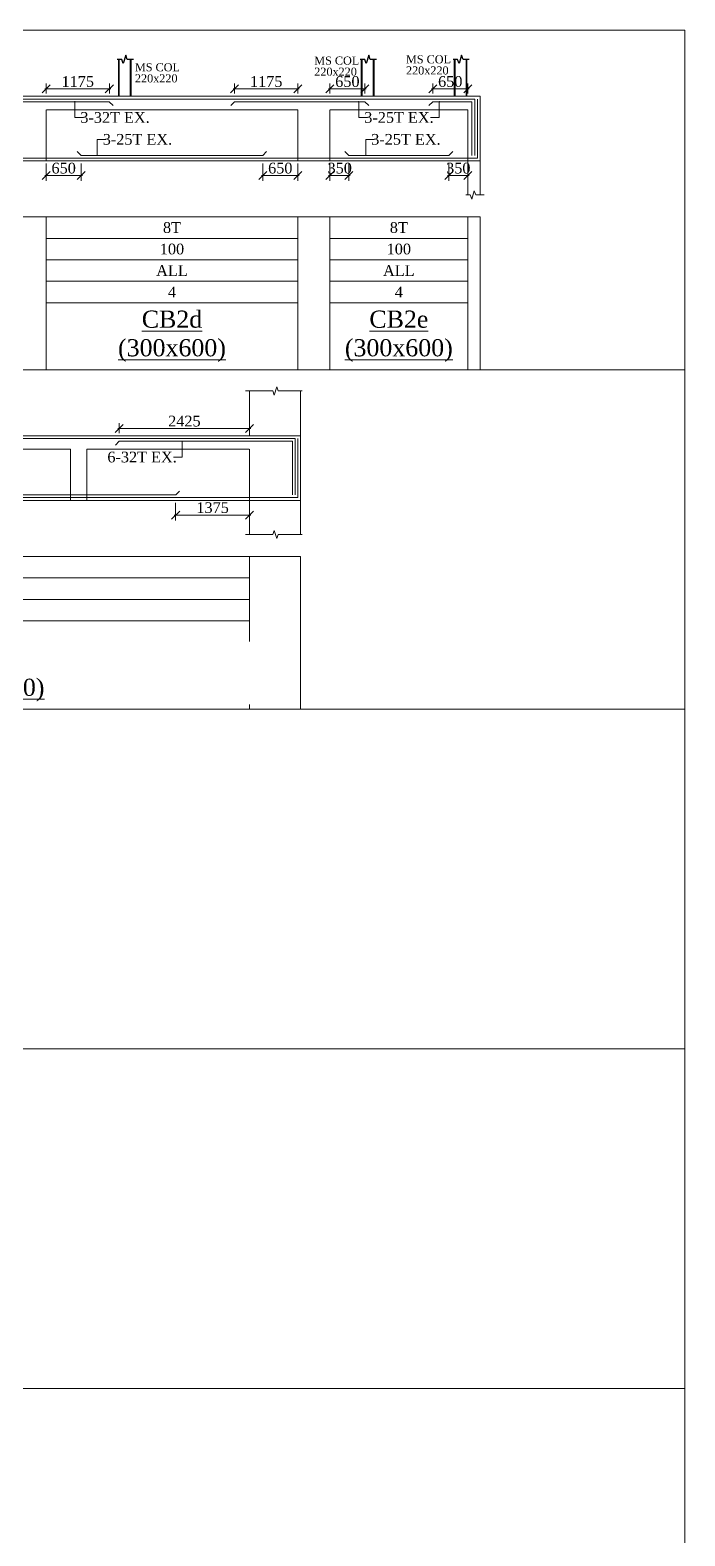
# Model space of a CAD drawing. Header units: inches. Extents: x 11017527 to 11245450, y -2821070 to -2693013.
# Drawn here: x 11233258 to 11245450, y -2753310 to -2725269 of the extents above; entities that cross this region are included whole.
import ezdxf
from ezdxf.enums import TextEntityAlignment as Align

# ---------------------------------------------------------------- set-up
doc = ezdxf.new("R2010")
doc.units = ezdxf.units.IN
doc.header["$LTSCALE"] = 0.5
doc.header["$MEASUREMENT"] = 0
doc.linetypes.add('HIDDEN', pattern=[9.525, 6.35, -3.175])
doc.layers.get('0').update_dxf_attribs({"lineweight": 0})
for name, color, linetype, lineweight in [('S-C4-ABOVE B1 TO TOP', 7, 'Continuous', 30), ('S-CUT OUT LINE', 9, 'Continuous', 9), ('S-DIM L.S.', 4, 'Continuous', 9), ('S-L.S.SECTION', 5, 'Continuous', 9), ('S-L.S.SLAB LINE', 8, 'HIDDEN', 5), ('S-L.S.STEEL', 6, 'Continuous', 15), ('S-SECTION MARK', 7, 'Continuous', 0), ('S-SHEET', 251, 'Continuous', 0), ('S-TEXT', 7, 'Continuous', 0), ('S-TEXT L.S. BEAM NO.', 30, 'Continuous', 5), ('S-TEXT. L.S.', 7, 'Continuous', 13)]:
    doc.layers.add(name, color=color, linetype=linetype, lineweight=lineweight)
doc.styles.add('135', font='arial.ttf', dxfattribs={"width": 0.8, "height": 135})
doc.styles.add('SHEET TEXT', font='times.ttf')
doc.styles.get("Standard").update_dxf_attribs({"font": 'times.ttf'})
doc.styles.add('TEXT', font='times.ttf')
doc.dimstyles.new('75', dxfattribs={"dimtxt": 135, "dimasz": 90, "dimexe": 0.1, "dimexo": 0.03, "dimgap": 0.09, "dimtad": 1, "dimdec": 0, "dimzin": 0, "dimdsep": 46, "dimtxsty": '135', "dimblk": 'ARCHTICK', "dimcen": 0.09, "dimclrd": 256, "dimclre": 256, "dimclrt": 256, "dimadec": 0, "dimazin": 0, "dimtfac": 1, "dimtdec": 0, "dimtofl": 0, "dimtmove": 1, "dimatfit": 3, "dimldrblk": 'DOTSMALL', "dimfxl": 1, "dimtolj": 1, "dimtzin": 0, "dimlwd": -1, "dimlwe": -1, "dimarcsym": 0})
doc.dimstyles.new('SETU_1', dxfattribs={"dimtxt": 200, "dimasz": 150, "dimexe": 100, "dimexo": 50, "dimgap": 35, "dimtad": 1, "dimdec": 0, "dimzin": 0, "dimdsep": 46, "dimtxsty": 'Standard', "dimblk": 'OBLIQUE', "dimcen": 150, "dimdle": 25, "dimclrd": 4, "dimclre": 7, "dimclrt": 256, "dimadec": 0, "dimazin": 0, "dimtfac": 1, "dimtdec": 0, "dimtofl": 0, "dimtmove": 1, "dimatfit": 3, "dimfxl": 1, "dimtolj": 1, "dimtzin": 0, "dimlwd": -1, "dimlwe": 5, "dimarcsym": 1})

# ---------------------------------------------------------------- blocks, each defined once
blk = doc.blocks.new('_Oblique')
at = {"color": 0, "linetype": 'ByBlock', "lineweight": -2}
blk.add_line((-0.5, -0.5), (0.5, 0.5), dxfattribs=at)
blk = doc.blocks.new('*D229')
at = {"layer": 'S-DIM L.S.', "color": 7, "transparency": 16777216}
blk.add_line((11241431, -2726364), (11240731, -2726364), dxfattribs=at)
at = {"layer": 'S-DIM L.S.', "color": 7, "lineweight": 5, "transparency": 16777216}
for p, q in [((11240756, -2726452), (11240756, -2726264)), ((11241406, -2726452), (11241406, -2726264))]:
    blk.add_line(p, q, dxfattribs=at)
at = {"layer": 'S-DIM L.S.', "color": 7, "transparency": 16777216, "xscale": 150, "yscale": 150, "zscale": 150, "rotation": 180}
blk.add_blockref('_Oblique', (11240756, -2726364), dxfattribs=at)
at = {"layer": 'S-DIM L.S.', "color": 7, "transparency": 16777216, "xscale": 150, "yscale": 150, "zscale": 150}
blk.add_blockref('_Oblique', (11241406, -2726364), dxfattribs=at)
at = {"layer": 'S-DIM L.S.', "transparency": 16777216, "insert": (11241081, -2726227), "char_height": 200, "attachment_point": 5, "style": 'TEXT'}
blk.add_mtext('\\A1;650', dxfattribs=at)
blk = doc.blocks.new('*D230')
at = {"layer": 'S-DIM L.S.', "color": 7, "lineweight": 5, "transparency": 16777216}
for p, q in [((11241056, -2727752), (11241056, -2728076)), ((11241406, -2727752), (11241406, -2728076))]:
    blk.add_line(p, q, dxfattribs=at)
at = {"layer": 'S-DIM L.S.', "color": 7, "transparency": 16777216}
blk.add_line((11241431, -2727976), (11241031, -2727976), dxfattribs=at)
at = {"layer": 'S-DIM L.S.', "color": 7, "transparency": 16777216, "xscale": 150, "yscale": 150, "zscale": 150, "rotation": 180}
blk.add_blockref('_Oblique', (11241056, -2727976), dxfattribs=at)
at = {"layer": 'S-DIM L.S.', "color": 7, "transparency": 16777216, "xscale": 150, "yscale": 150, "zscale": 150}
blk.add_blockref('_Oblique', (11241406, -2727976), dxfattribs=at)
at = {"layer": 'S-DIM L.S.', "transparency": 16777216, "insert": (11241231, -2727840), "char_height": 200, "attachment_point": 5, "style": 'TEXT'}
blk.add_mtext('\\A1;350', dxfattribs=at)
blk = doc.blocks.new('*D232')
at = {"layer": 'S-DIM L.S.', "color": 7, "transparency": 16777216}
blk.add_line((11238816, -2726364), (11239516, -2726364), dxfattribs=at)
at = {"layer": 'S-DIM L.S.', "color": 7, "lineweight": 5, "transparency": 16777216}
for p, q in [((11238841, -2726452), (11238841, -2726264)), ((11239491, -2726452), (11239491, -2726264))]:
    blk.add_line(p, q, dxfattribs=at)
at = {"layer": 'S-DIM L.S.', "color": 7, "transparency": 16777216, "xscale": 150, "yscale": 150, "zscale": 150, "rotation": 180}
blk.add_blockref('_Oblique', (11238841, -2726364), dxfattribs=at)
at = {"layer": 'S-DIM L.S.', "color": 7, "transparency": 16777216, "xscale": 150, "yscale": 150, "zscale": 150}
blk.add_blockref('_Oblique', (11239491, -2726364), dxfattribs=at)
at = {"layer": 'S-DIM L.S.', "transparency": 16777216, "insert": (11239166, -2726227), "char_height": 200, "attachment_point": 5, "style": 'TEXT'}
blk.add_mtext('\\A1;650', dxfattribs=at)
blk = doc.blocks.new('*D233')
at = {"layer": 'S-DIM L.S.', "color": 7, "lineweight": 5, "transparency": 16777216}
for p, q in [((11238841, -2727752), (11238841, -2728077)), ((11239191, -2727752), (11239191, -2728077))]:
    blk.add_line(p, q, dxfattribs=at)
at = {"layer": 'S-DIM L.S.', "color": 7, "transparency": 16777216}
blk.add_line((11238816, -2727977), (11239216, -2727977), dxfattribs=at)
at = {"layer": 'S-DIM L.S.', "color": 7, "transparency": 16777216, "xscale": 150, "yscale": 150, "zscale": 150, "rotation": 180}
blk.add_blockref('_Oblique', (11238841, -2727977), dxfattribs=at)
at = {"layer": 'S-DIM L.S.', "color": 7, "transparency": 16777216, "xscale": 150, "yscale": 150, "zscale": 150}
blk.add_blockref('_Oblique', (11239191, -2727977), dxfattribs=at)
at = {"layer": 'S-DIM L.S.', "transparency": 16777216, "insert": (11239023, -2727840), "char_height": 200, "attachment_point": 5, "style": 'TEXT'}
blk.add_mtext('\\A1;350', dxfattribs=at)
blk = doc.blocks.new('*D234')
at = {"layer": 'S-DIM L.S.', "color": 7, "transparency": 16777216}
blk.add_line((11238266, -2726364), (11237041, -2726364), dxfattribs=at)
at = {"layer": 'S-DIM L.S.', "color": 7, "lineweight": 5, "transparency": 16777216}
for p, q in [((11237066, -2726452), (11237066, -2726264)), ((11238241, -2726452), (11238241, -2726264))]:
    blk.add_line(p, q, dxfattribs=at)
at = {"layer": 'S-DIM L.S.', "color": 7, "transparency": 16777216, "xscale": 150, "yscale": 150, "zscale": 150, "rotation": 180}
blk.add_blockref('_Oblique', (11237066, -2726364), dxfattribs=at)
at = {"layer": 'S-DIM L.S.', "color": 7, "transparency": 16777216, "xscale": 150, "yscale": 150, "zscale": 150}
blk.add_blockref('_Oblique', (11238241, -2726364), dxfattribs=at)
at = {"layer": 'S-DIM L.S.', "transparency": 16777216, "insert": (11237654, -2726227), "char_height": 200, "attachment_point": 5, "style": 'TEXT'}
blk.add_mtext('\\A1;1175', dxfattribs=at)
blk = doc.blocks.new('*D235')
at = {"layer": 'S-DIM L.S.', "color": 7, "lineweight": 5, "transparency": 16777216}
for p, q in [((11237591, -2727752), (11237591, -2728077)), ((11238241, -2727752), (11238241, -2728077))]:
    blk.add_line(p, q, dxfattribs=at)
at = {"layer": 'S-DIM L.S.', "color": 7, "transparency": 16777216}
blk.add_line((11238266, -2727977), (11237566, -2727977), dxfattribs=at)
at = {"layer": 'S-DIM L.S.', "color": 7, "transparency": 16777216, "xscale": 150, "yscale": 150, "zscale": 150, "rotation": 180}
blk.add_blockref('_Oblique', (11237591, -2727977), dxfattribs=at)
at = {"layer": 'S-DIM L.S.', "color": 7, "transparency": 16777216, "xscale": 150, "yscale": 150, "zscale": 150}
blk.add_blockref('_Oblique', (11238241, -2727977), dxfattribs=at)
at = {"layer": 'S-DIM L.S.', "transparency": 16777216, "insert": (11237916, -2727840), "char_height": 200, "attachment_point": 5, "style": 'TEXT'}
blk.add_mtext('\\A1;650', dxfattribs=at)
blk = doc.blocks.new('*D222')
at = {"layer": 'S-DIM L.S.', "color": 7, "transparency": 16777216}
blk.add_line((11233533, -2726364), (11234758, -2726364), dxfattribs=at)
at = {"layer": 'S-DIM L.S.', "color": 7, "lineweight": 5, "transparency": 16777216}
for p, q in [((11233558, -2726452), (11233558, -2726264)), ((11234733, -2726452), (11234733, -2726264))]:
    blk.add_line(p, q, dxfattribs=at)
at = {"layer": 'S-DIM L.S.', "color": 7, "transparency": 16777216, "xscale": 150, "yscale": 150, "zscale": 150, "rotation": 180}
blk.add_blockref('_Oblique', (11233558, -2726364), dxfattribs=at)
at = {"layer": 'S-DIM L.S.', "color": 7, "transparency": 16777216, "xscale": 150, "yscale": 150, "zscale": 150}
blk.add_blockref('_Oblique', (11234733, -2726364), dxfattribs=at)
at = {"layer": 'S-DIM L.S.', "transparency": 16777216, "insert": (11234145, -2726227), "char_height": 200, "attachment_point": 5, "style": 'TEXT'}
blk.add_mtext('\\A1;1175', dxfattribs=at)
blk = doc.blocks.new('*D223')
at = {"layer": 'S-DIM L.S.', "color": 7, "lineweight": 5, "transparency": 16777216}
for p, q in [((11233558, -2727752), (11233558, -2728077)), ((11234208, -2727752), (11234208, -2728077))]:
    blk.add_line(p, q, dxfattribs=at)
at = {"layer": 'S-DIM L.S.', "color": 7, "transparency": 16777216}
blk.add_line((11233533, -2727977), (11234233, -2727977), dxfattribs=at)
at = {"layer": 'S-DIM L.S.', "color": 7, "transparency": 16777216, "xscale": 150, "yscale": 150, "zscale": 150, "rotation": 180}
blk.add_blockref('_Oblique', (11233558, -2727977), dxfattribs=at)
at = {"layer": 'S-DIM L.S.', "color": 7, "transparency": 16777216, "xscale": 150, "yscale": 150, "zscale": 150}
blk.add_blockref('_Oblique', (11234208, -2727977), dxfattribs=at)
at = {"layer": 'S-DIM L.S.', "transparency": 16777216, "insert": (11233883, -2727840), "char_height": 200, "attachment_point": 5, "style": 'TEXT'}
blk.add_mtext('\\A1;650', dxfattribs=at)
blk = doc.blocks.new('_ArchTick')
at = {"color": 0, "linetype": 'ByBlock', "const_width": 0.15}
blk.add_lwpolyline([(-0.5, -0.5), (0.5, 0.5)], dxfattribs=at)
blk = doc.blocks.new('*D259')
at = {"layer": 'S-DIM L.S.', "color": 7, "lineweight": 5, "transparency": 16777216}
for p, q in [((11234918, -2732775), (11234918, -2732587)), ((11237343, -2732775), (11237343, -2732587))]:
    blk.add_line(p, q, dxfattribs=at)
at = {"layer": 'S-DIM L.S.', "color": 7, "transparency": 16777216}
blk.add_line((11237368, -2732687), (11234893, -2732687), dxfattribs=at)
at = {"layer": 'S-DIM L.S.', "color": 7, "transparency": 16777216, "xscale": 150, "yscale": 150, "zscale": 150, "rotation": 180}
blk.add_blockref('_Oblique', (11234918, -2732687), dxfattribs=at)
at = {"layer": 'S-DIM L.S.', "color": 7, "transparency": 16777216, "xscale": 150, "yscale": 150, "zscale": 150}
blk.add_blockref('_Oblique', (11237343, -2732687), dxfattribs=at)
at = {"layer": 'S-DIM L.S.', "transparency": 16777216, "insert": (11236131, -2732551), "char_height": 200, "attachment_point": 5, "style": 'TEXT'}
blk.add_mtext('\\A1;2425', dxfattribs=at)
blk = doc.blocks.new('*D260')
at = {"layer": 'S-DIM L.S.', "color": 7, "transparency": 16777216}
blk.add_line((11237368, -2734300), (11235943, -2734300), dxfattribs=at)
at = {"layer": 'S-DIM L.S.', "color": 7, "lineweight": 5, "transparency": 16777216}
for p, q in [((11235968, -2734075), (11235968, -2734400)), ((11237343, -2734075), (11237343, -2734400))]:
    blk.add_line(p, q, dxfattribs=at)
at = {"layer": 'S-DIM L.S.', "color": 7, "transparency": 16777216, "xscale": 150, "yscale": 150, "zscale": 150, "rotation": 180}
blk.add_blockref('_Oblique', (11235968, -2734300), dxfattribs=at)
at = {"layer": 'S-DIM L.S.', "color": 7, "transparency": 16777216, "xscale": 150, "yscale": 150, "zscale": 150}
blk.add_blockref('_Oblique', (11237343, -2734300), dxfattribs=at)
at = {"layer": 'S-DIM L.S.', "transparency": 16777216, "insert": (11236656, -2734163), "char_height": 200, "attachment_point": 5, "style": 'TEXT'}
blk.add_mtext('\\A1;1375', dxfattribs=at)

msp = doc.modelspace()

# ---------------------------------------------------------------- linework, layer by layer
at = {"layer": 'S-C4-ABOVE B1 TO TOP', "color": 6, "linetype": 'ByBlock'}
for p, q in [((11234908.403, -2726501.728, -0.027), (11234908.403, -2725815.226, -0.027)), ((11234918.403, -2726501.728, -0.027), (11234918.403, -2725815.226, -0.027)), ((11235128.403, -2726501.728, -0.027), (11235128.403, -2725815.226, -0.027)), ((11235138.403, -2726501.728, -0.027), (11235138.403, -2725815.226, -0.027)), ((11239431.259, -2726501.728, -0.027), (11239431.259, -2725815.226, -0.027)), ((11239441.259, -2726501.728, -0.027), (11239441.259, -2725815.226, -0.027)), ((11239651.259, -2726501.728, -0.027), (11239651.259, -2725815.226, -0.027)), ((11239661.259, -2726501.728, -0.027), (11239661.259, -2725815.226, -0.027)), ((11241161.259, -2726501.728, -0.027), (11241161.259, -2725815.226, -0.027)), ((11241171.259, -2726501.728, -0.027), (11241171.259, -2725815.226, -0.027)), ((11241381.259, -2726501.728, -0.027), (11241381.259, -2725815.226, -0.027)), ((11241391.259, -2726501.728, -0.027), (11241391.259, -2725815.226, -0.027))]:
    msp.add_line(p, q, dxfattribs=at)
for points, elevation in [([(11235182.147, -2725815.226), (11235067.475, -2725815.226), (11235039.505, -2725738.379), (11234992.828, -2725892.074), (11234964.858, -2725815.226), (11234879.642, -2725815.226)], 0.011), ([(11239705.003, -2725815.226), (11239590.331, -2725815.226), (11239562.361, -2725738.379), (11239515.684, -2725892.074), (11239487.714, -2725815.226), (11239402.498, -2725815.226)], 0.011), ([(11241435.003, -2725815.226), (11241320.331, -2725815.226), (11241292.361, -2725738.379), (11241245.684, -2725892.074), (11241217.714, -2725815.226), (11241132.498, -2725815.226)], -0.01)]:
    msp.add_lwpolyline(points, dxfattribs=dict(at, elevation=elevation))
at = {"layer": 'S-CUT OUT LINE'}
for points, elevation in [([(11241710.676, -2728338.112), (11241555.96, -2728338.112), (11241527.989, -2728261.264), (11241481.312, -2728414.96), (11241453.342, -2728338.112), (11241368.126, -2728338.112)], -0.01), ([(11237268.288, -2731989.113), (11237777.077, -2731989.113), (11237805.047, -2732065.961), (11237851.724, -2731912.265), (11237879.694, -2731989.113), (11238325.808, -2731989.104)], -0.045), ([(11237268.288, -2734661.882), (11237777.077, -2734661.882), (11237805.047, -2734585.034), (11237851.724, -2734738.73), (11237879.694, -2734661.882), (11238325.808, -2734661.873)], -0.045)]:
    msp.add_lwpolyline(points, dxfattribs=dict(at, elevation=elevation))
at = {"layer": 'S-L.S.SECTION', "color": 5}
for p, q in [((11241635.676, -2726501.728, -0.049), (11216100.922, -2726501.728, -0.033)), ((11241635.676, -2727701.728, -0.033), (11241635.676, -2726501.728, -0.033)), ((11241635.676, -2727701.728, -0.049), (11216100.922, -2727701.728, -0.033)), ((11216793.288, -2732825.488, -0.033), (11238293.288, -2732825.488, -0.034)), ((11238293.288, -2734025.488, -0.054), (11238293.288, -2732825.488, -0.054)), ((11216793.288, -2734025.488, -0.033), (11238293.288, -2734025.488, -0.034))]:
    msp.add_line(p, q, dxfattribs=at)
at = {"layer": 'S-L.S.SECTION', "color": 1}
for p, q in [((11241405.676, -2727701.728, -0.033), (11241405.676, -2728338.112, -0.033)), ((11241635.676, -2727701.728, -0.008), (11241635.676, -2728338.112, -0.008)), ((11237343.288, -2731989.113, -0.031), (11237343.288, -2732825.497, -0.031)), ((11238293.288, -2732825.488, -0.037), (11238293.288, -2731989.104, -0.037)), ((11237343.288, -2734025.497, -0.031), (11237343.288, -2734661.882, -0.031)), ((11238293.288, -2734025.488, -0.037), (11238293.288, -2734661.873, -0.037))]:
    msp.add_line(p, q, dxfattribs=at)
at = {"layer": 'S-L.S.SLAB LINE', "linetype": 'HIDDEN', "ltscale": 0.8}
for p, q in [((11238241.259, -2726751.729, -0.069), (11233557.839, -2726751.729, -0.057)), ((11233557.839, -2726751.729, -0.024), (11233557.839, -2727701.68, -0.024)), ((11238241.259, -2727701.776, -0.03), (11238241.259, -2726751.729, -0.03)), ((11241405.672, -2726751.728, -0.077), (11238841.259, -2726751.729, -0.07)), ((11238841.259, -2726751.729, -0.049), (11238841.259, -2727701.776, -0.049)), ((11241405.672, -2727701.728, -0.028), (11241405.672, -2726751.728, -0.028)), ((11231343.288, -2733075.499, -0.028), (11234011.598, -2733075.5, -0.025)), ((11234011.598, -2733075.5, -0.017), (11234011.598, -2734025.488, -0.017)), ((11234311.598, -2733075.5, -0.025), (11237343.288, -2733075.502, -0.021)), ((11234311.598, -2733075.5, -0.017), (11234311.598, -2734025.488, -0.017)), ((11237343.288, -2733075.502, -0.048), (11237343.288, -2734025.497, -0.048))]:
    msp.add_line(p, q, dxfattribs=at)
at = {"layer": 'S-L.S.STEEL', "color": 1}
for p, q in [((11241535.676, -2726551.728, -0.049), (11216200.922, -2726551.728, -0.033)), ((11241535.676, -2727601.728, -0.033), (11241535.676, -2726551.728, -0.033)), ((11241585.676, -2727651.728, -0.033), (11241585.676, -2726551.728, -0.033)), ((11241585.676, -2727651.728, -0.048), (11216150.922, -2727651.728, -0.033)), ((11216893.288, -2732875.488, -0.033), (11238193.288, -2732875.488, -0.034)), ((11238193.288, -2733925.488, -0.054), (11238193.288, -2732875.488, -0.054)), ((11238243.288, -2733975.488, -0.054), (11238243.288, -2732875.488, -0.054)), ((11216843.288, -2733975.488, -0.033), (11238243.288, -2733975.488, -0.034))]:
    msp.add_line(p, q, dxfattribs=at)
at = {"layer": 'S-L.S.STEEL'}
for p, q in [((11231207.839, -2726601.776, -0.011), (11234732.839, -2726601.776, -0.08)), ((11234732.839, -2726601.776, -0.03), (11234803.848, -2726672.784, -0.03)), ((11237066.259, -2726601.776, -0.03), (11236995.25, -2726672.784, -0.03)), ((11239491.259, -2726601.776, -0.033), (11237066.259, -2726601.776, -0.08)), ((11239491.259, -2726601.776, -0.019), (11239562.267, -2726672.784, -0.019)), ((11240755.672, -2726601.728, -0.014), (11240684.663, -2726672.736, -0.014)), ((11240755.672, -2726601.728, -0.028), (11241485.676, -2726601.728, -0.05)), ((11241485.676, -2727601.728, -0.033), (11241485.676, -2726601.728, -0.033)), ((11234207.818, -2727601.757, -0.019), (11234136.83, -2727530.769, -0.019)), ((11237591.259, -2727601.778, -0.019), (11237662.267, -2727530.769, -0.019)), ((11239191.264, -2727601.781, -0.025), (11239120.25, -2727530.767, -0.025)), ((11241055.678, -2727601.72, -0.01), (11241126.68, -2727530.719, -0.01)), ((11234207.818, -2727601.757, -0.028), (11237591.259, -2727601.778, -0.03)), ((11239191.264, -2727601.781, -0.06), (11241055.678, -2727601.72, -0.023)), ((11234918.282, -2732925.499, 0.027), (11234847.275, -2732996.506, 0.027)), ((11238143.288, -2732925.488, 0.02), (11234918.282, -2732925.499, -0.12)), ((11238143.288, -2733925.488, -0.054), (11238143.288, -2732925.488, -0.054)), ((11235968.285, -2733925.497, -0.049), (11229072.288, -2733925.494, -0.05)), ((11235968.285, -2733925.497, -0.028), (11236039.293, -2733854.489, -0.028))]:
    msp.add_line(p, q, dxfattribs=at)
at = {"layer": 'S-SHEET'}
for p, q in [((11241635.676, -2728746.728, -0.033), (11216100.922, -2728746.728, -0.016)), ((11233557.839, -2728746.68, -0.024), (11233557.839, -2731592.467, -0.024)), ((11238241.259, -2728746.776, -0.03), (11238241.259, -2731592.563, -0.03)), ((11238841.259, -2728746.776, -0.027), (11238841.259, -2731592.563, -0.027)), ((11241405.676, -2728746.728, -0.028), (11241405.676, -2731592.515, -0.028)), ((11241635.676, -2728746.728, -0.033), (11241635.676, -2731592.515, -0.033)), ((11238241.259, -2729146.776, -0.013), (11233557.839, -2729146.75, -0.013)), ((11241405.676, -2729146.728, -0.01), (11238841.259, -2729146.776, -0.015)), ((11238241.259, -2729546.776, -0.013), (11233557.839, -2729546.75, -0.013)), ((11241405.676, -2729546.728, -0.01), (11238841.259, -2729546.776, -0.015)), ((11238241.259, -2729946.776, -0.013), (11233557.839, -2729946.75, -0.013)), ((11241405.676, -2729946.728, -0.01), (11238841.259, -2729946.776, -0.015)), ((11238241.259, -2730346.776, -0.013), (11233557.839, -2730346.75, -0.013)), ((11241405.676, -2730346.728, -0.01), (11238841.259, -2730346.776, -0.015)), ((11187769.912, -2731592.515, 0.001), (11245449.902, -2731592.515, 0.001)), ((11241635.676, -2731592.515, -0.033), (11216100.922, -2731592.515, -0.016)), ((11216793.288, -2735070.488, -0.017), (11238293.288, -2735070.488, -0.017)), ((11237343.288, -2735070.497, -0.048), (11237343.288, -2737916.285, -0.048)), ((11238293.288, -2735070.488, -0.037), (11238293.288, -2737916.276, -0.037)), ((11238293.288, -2735070.488, -0.025), (11238293.288, -2737916.276, -0.025)), ((11227697.288, -2735470.493, -0.034), (11237343.288, -2735470.497, -0.038)), ((11227697.288, -2735870.493, -0.034), (11237343.288, -2735870.497, -0.038)), ((11227697.288, -2736270.493, -0.034), (11237343.288, -2736270.497, -0.038)), ((11227697.288, -2736670.493, -0.034), (11237343.288, -2736670.497, -0.038)), ((11187769.912, -2737916.277, -0.001), (11245449.902, -2737916.277, -0.001)), ((11216793.288, -2737916.276, -0.017), (11238293.288, -2737916.276, -0.017)), ((11187769.912, -2744240.037), (11245449.902, -2744240.037)), ((11187769.912, -2750563.797, 0.001), (11245449.902, -2750563.797, 0.001))]:
    msp.add_line(p, q, dxfattribs=at)
msp.add_lwpolyline([(11245449.902, -2772611.23), (11187769.912, -2772611.23), (11187769.912, -2725268.754), (11245449.902, -2725268.754)], close=True, dxfattribs=at)

# ---------------------------------------------------------------- texts
at = {"layer": 'S-C4-ABOVE B1 TO TOP', "color": 6, "linetype": 'ByBlock', "style": 'SHEET TEXT'}
for s, p in [('MS COL', (11235209.762, -2726035.194, -0.027)), ('MS COL', (11238548.925, -2725910.946, -0.027)), ('MS COL', (11240257.334, -2725887.649, -0.027)), ('220x220', (11235209.762, -2726242.27, -0.027)), ('220x220', (11238548.925, -2726118.022, -0.027)), ('220x220', (11240257.334, -2726094.725, -0.027))]:
    msp.add_text(s, height=150, dxfattribs=at).set_placement(p)
at = {"layer": 'S-TEXT', "char_height": 200, "attachment_point": 5, "style": 'TEXT'}
for s, insert, width in [('8T', (11235899.549, -2728946.713, -0.028), 2283.41965), ('8T', (11240123.467, -2728946.713, -0.025), 2564.41704), ('\\pxt9.000002;100', (11235899.549, -2729346.65, -0.033), 2283.41965), ('\\pxt9.000002;100', (11240123.467, -2729346.698, -0.032), 2564.41704), ('ALL', (11235899.549, -2729746.709, -0.025), 2283.41965), ('ALL', (11240123.467, -2729746.713, -0.023), 2564.41704), ('4', (11235899.549, -2730146.665, -0.035), 4683.41965), ('4', (11240123.469, -2730146.713, -0.033), 2564.41966)]:
    msp.add_mtext(s, dxfattribs=dict(at, insert=insert, width=width))
at = {"layer": 'S-TEXT L.S. BEAM NO.', "linetype": 'ByBlock', "char_height": 319.2745, "attachment_point": 5, "style": 'TEXT'}
for s, insert, width in [('{\\LCB2d\\P(300x600)}', (11235899.549, -2730969.621, -0.034), 4683.41965), ('{\\LCB2e\\P(300x600)}', (11240123.467, -2730969.606, -0.03), 2564.41704)]:
    msp.add_mtext(s, dxfattribs=dict(at, insert=insert, width=width))
at = {"layer": 'S-TEXT. L.S.', "style": 'TEXT'}
for s, p in [('3-32T EX.', (11234838.91, -2726995.147, -0.06)), ('3-25T EX.', (11240125.596, -2726995.147, -0.06)), ('3-25T EX.', (11235256.24, -2727402.231, -0.056)), ('3-25T EX.', (11240255.582, -2727402.231, -0.056)), ('6-32T EX.', (11235342.706, -2733319.014, -0.095))]:
    msp.add_text(s, height=200, dxfattribs=at).set_placement(p, align=Align.CENTER)

# ---------------------------------------------------------------- dimensions: what is measured, and where the dimension line sits
at = {"layer": 'S-DIM L.S.'}
for base, p1, p2, picture, middle in [((11234732.839, -2726363.624, -0.029), (11233557.839, -2726501.776, -0.03), (11234732.839, -2726501.776, -0.03), '*D222', (11234145.339, -2726226.605, -0.029)), ((11239491.259, -2726363.624, 0.001), (11238841.259, -2726501.776, -0.015), (11239491.259, -2726501.776, -0.019), '*D232', (11239166.259, -2726226.894, 0.001))]:
    dim = msp.add_linear_dim(base=base, p1=p1, p2=p2, dimstyle='SETU_1', override={"dimtxsty": 'TEXT', "dimblk": 'Oblique', "dimclrd": 7, "dimarcsym": 1}, dxfattribs=at)
    dim.commit()
    dim.dimension.update_dxf_attribs({"geometry": picture, "text_midpoint": middle})
for base, p1, p2, picture, middle in [((11237066.259, -2726363.624, -0.029), (11238241.259, -2726501.776, -0.03), (11237066.259, -2726501.776, -0.03), '*D234', (11237653.759, -2726226.605, -0.029)), ((11240755.672, -2726363.576, -0.011), (11241405.672, -2726501.728, -0.01), (11240755.672, -2726501.728, -0.014), '*D229', (11241080.672, -2726226.846, -0.011)), ((11234918.284, -2732687.346, -0.048), (11237343.288, -2732825.497, -0.048), (11234918.284, -2732825.497, 0.027), '*D259', (11236130.786, -2732550.615, -0.048))]:
    dim = msp.add_linear_dim(base=base, p1=p1, p2=p2, angle=180, dimstyle='SETU_1', override={"dimtxsty": 'TEXT', "dimblk": 'Oblique', "dimclrd": 7, "dimarcsym": 1}, dxfattribs=at)
    dim.commit()
    dim.dimension.update_dxf_attribs({"geometry": picture, "text_midpoint": middle})
for base, p1, p2, picture, middle in [((11234207.839, -2727976.514, -0.03), (11233557.839, -2727701.776, -0.03), (11234207.839, -2727701.778, -0.019), '*D223', (11233882.839, -2727976.514, -0.03)), ((11239191.259, -2727976.512, 0.001), (11238841.259, -2727701.776, -0.015), (11239191.259, -2727701.776, -0.025), '*D233', (11239023.201, -2727976.512, 0.001))]:
    dim = msp.add_linear_dim(base=base, p1=p1, p2=p2, dimstyle='SETU_1', override={"dimtxsty": 'TEXT', "dimblk": 'Oblique', "dimclrd": 7, "dimarcsym": 1}, dxfattribs=at)
    dim.commit()
    dim.dimension.update_dxf_attribs({"geometry": picture, "text_midpoint": middle, "dimtype": 160})
for base, p1, p2, picture, middle in [((11237591.259, -2727976.514, -0.03), (11238241.259, -2727701.776, -0.03), (11237591.259, -2727701.778, -0.019), '*D235', (11237916.259, -2727976.514, -0.03)), ((11241055.671, -2727976.464, -0.011), (11241405.672, -2727701.728, -0.01), (11241055.671, -2727701.728, -0.01), '*D230', (11241230.672, -2727976.464, -0.011)), ((11235968.284, -2734300.234, -0.048), (11237343.288, -2734025.497, -0.048), (11235968.284, -2734025.498, -0.028), '*D260', (11236655.786, -2734300.234, -0.048))]:
    dim = msp.add_linear_dim(base=base, p1=p1, p2=p2, angle=180, dimstyle='SETU_1', override={"dimtxsty": 'TEXT', "dimblk": 'Oblique', "dimclrd": 7, "dimarcsym": 1}, dxfattribs=at)
    dim.commit()
    dim.dimension.update_dxf_attribs({"geometry": picture, "text_midpoint": middle, "dimtype": 160})

# ---------------------------------------------------------------- leaders
at = {"layer": 'S-SECTION MARK'}
for points in [[(11234089.566, -2726601.757, -0.031), (11234089.566, -2726899.033, -0.031), (11234251.066, -2726899.033, -0.031)], [(11239376.252, -2726601.757, -0.031), (11239376.252, -2726899.033, -0.031), (11239537.753, -2726899.033, -0.031)], [(11240876.6, -2726601.757, -0.031), (11240876.6, -2726899.033, -0.031), (11240715.099, -2726899.033, -0.031)], [(11234506.896, -2727603.09, -0.059), (11234506.896, -2727305.814, -0.059), (11234668.396, -2727305.814, -0.059)], [(11239506.238, -2727603.09, -0.059), (11239506.238, -2727305.814, -0.059), (11239667.739, -2727305.814, -0.059)], [(11236092.05, -2732925.625, -0.065), (11236092.05, -2733222.901, -0.065), (11235930.55, -2733222.901, -0.065)]]:
    msp.add_leader(points, dimstyle='75', override={"dimasz": 100, "dimclrd": 7}, dxfattribs=at)

# ---------------------------------------------------------------- next in the draw order: texts
at = {"layer": 'S-TEXT L.S. BEAM NO.', "color": 6, "linetype": 'ByBlock', "insert": (11232520.288, -2737293.367, 0.004), "char_height": 319.2745, "width": 9646, "attachment_point": 5, "style": 'TEXT', "bg_fill": 2}
msp.add_mtext('{\\LCB4b\\P(600x600)}', dxfattribs=at)

doc.saveas('drawing.dxf')
